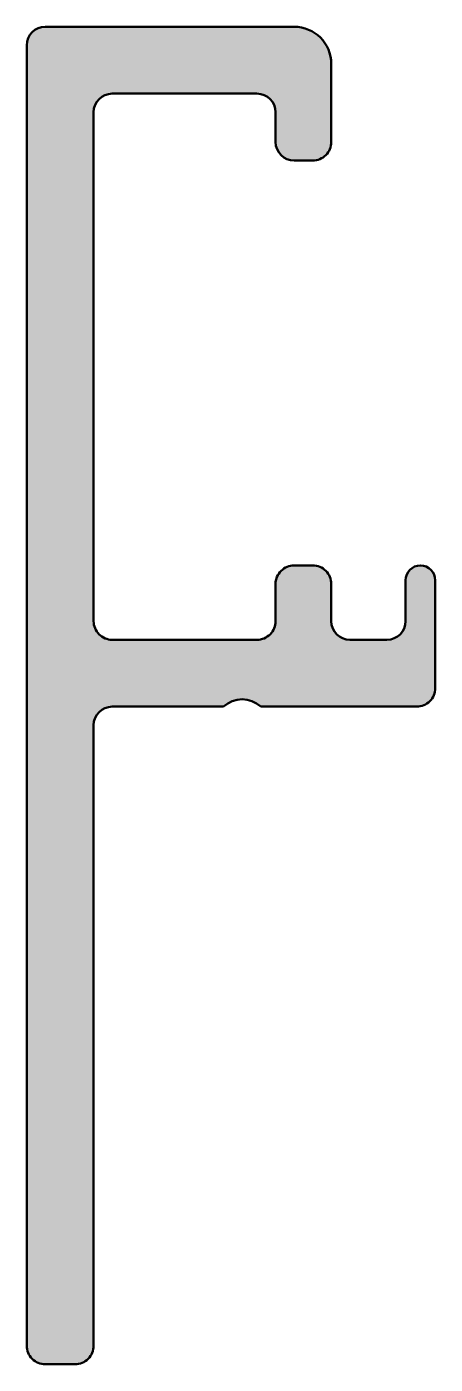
# Model space of a CAD drawing. Extents: x 0 to 11, y -36 to 0.
import ezdxf

# ---------------------------------------------------------------- set-up
doc = ezdxf.new("R2010")
doc.units = 0
doc.layers.add('0S-Alu contour', color=7, linetype='Continuous', lineweight=50)
doc.layers.add('0S-Alu hatch', color=252, linetype='Continuous', lineweight=25)

# ---------------------------------------------------------------- blocks, each defined once
blk = doc.blocks.new('438690__FCA33F64_33A0_4D3B_8A57_01374426DBA7_')
at = {"layer": '0S-Alu hatch'}
h = blk.add_hatch(color=256, dxfattribs=at)
edge = h.paths.add_edge_path()
edge.add_line((0, -0.5), (-1e-15, -35.5))
edge.add_arc((0.499999999999999, -35.5), 0.5, 180, 270.0000000000002)
edge.add_line((0.5000000000000006, -36), (1.299999999999986, -36))
edge.add_arc((1.299999999999986, -35.5), 0.4999999999999929, 269.9999999999999, 360)
edge.add_line((1.799999999999979, -35.5), (1.800000000000011, -18.8))
edge.add_ellipse((2.300000000000008, -18.8), major_axis=(-0.4999999999999974, 0), ratio=1, start_angle=270.00000000000006, end_angle=360, ccw=False)
edge.add_line((2.300000000000008, -18.3), (5.3, -18.3))
edge.add_ellipse((5.799999999999998, -18.82500000000001), major_axis=(-0.7250000000000055, 0), ratio=1, start_angle=226.3971810272966, end_angle=313.602818972703, ccw=False)
edge.add_line((6.3, -18.30000000000001), (10.5, -18.30000000000001))
edge.add_arc((10.5, -17.80000000000001), 0.4999999999999965, 269.9999999999998, 360)
edge.add_line((11, -17.80000000000002), (11.00000000000003, -14.90000000000001))
edge.add_arc((10.60000000000003, -14.90000000000001), 0.3999999999999986, 0, 180)
edge.add_line((10.20000000000003, -14.9), (10.20000000000002, -16.00000000000002))
edge.add_ellipse((9.700000000000017, -16), major_axis=(-0.5000000000000018, 0), ratio=1, start_angle=90.00000000000023, end_angle=180, ccw=False)
edge.add_line((9.700000000000019, -16.50000000000001), (8.700000000000003, -16.50000000000001))
edge.add_ellipse((8.700000000000005, -16), major_axis=(-0.5000000000000036, 0), ratio=1, start_angle=0, end_angle=89.99999999999977, ccw=False)
edge.add_line((8.200000000000003, -16), (8.200000000000005, -15.00000000000001))
edge.add_arc((7.699999999999999, -15.00000000000001), 0.5000000000000054, 0, 90.0000000000004)
edge.add_line((7.699999999999995, -14.50000000000001), (7.200000000000006, -14.50000000000001))
edge.add_arc((7.200000000000005, -15.00000000000001), 0.5000000000000018, 89.99999999999991, 180)
edge.add_line((6.700000000000003, -15.00000000000001), (6.700000000000002, -16))
edge.add_ellipse((6.200000000000004, -16), major_axis=(-0.4999999999999983, 0), ratio=1, start_angle=89.99999999999932, end_angle=180, ccw=False)
edge.add_line((6.199999999999998, -16.5), (2.300000000000013, -16.5))
edge.add_ellipse((2.300000000000007, -16), major_axis=(-0.4999999999999965, 0), ratio=1, start_angle=0, end_angle=90.00000000000063, ccw=False)
edge.add_line((1.800000000000011, -16), (1.799999999999996, -2.299999999999997))
edge.add_ellipse((2.299999999999997, -2.299999999999997), major_axis=(-0.5000000000000006, 0), ratio=1, start_angle=270.00000000000006, end_angle=360, ccw=False)
edge.add_line((2.299999999999996, -1.799999999999997), (6.200000000000001, -1.800000000000011))
edge.add_ellipse((6.200000000000001, -2.300000000000012), major_axis=(-0.5000000000000009, 0), ratio=1, start_angle=180, end_angle=270, ccw=False)
edge.add_line((6.700000000000002, -2.300000000000011), (6.700000000000002, -3.100000000000001))
edge.add_arc((7.200000000000002, -3.100000000000001), 0.5, 180, 270)
edge.add_line((7.200000000000002, -3.600000000000001), (7.700000000000003, -3.600000000000001))
edge.add_arc((7.700000000000006, -3.100000000000002), 0.4999999999999983, 269.9999999999997, 360)
edge.add_line((8.200000000000005, -3.100000000000005), (8.200000000000017, -0.9999999999999925))
edge.add_arc((7.200000000000017, -0.9999999999999927), 1, 0, 89.99999999999994)
edge.add_line((7.200000000000017, 7.3e-15), (0.5, 0))
edge.add_arc((0.5, -0.5), 0.5, 90, 180)
at = {"layer": '0S-Alu contour', "color": 7}
for points in [[(7.200000000000017, 7.3e-15), (0.5, 0)], [(0, -0.5), (-1e-15, -35.5)], [(8.200000000000005, -3.100000000000005), (8.200000000000017, -0.9999999999999923)], [(2.299999999999996, -1.799999999999997), (6.200000000000001, -1.800000000000011)], [(1.800000000000011, -16), (1.799999999999996, -2.299999999999997)], [(6.700000000000002, -2.300000000000011), (6.700000000000002, -3.100000000000001)], [(7.200000000000002, -3.600000000000001), (7.700000000000003, -3.600000000000001)], [(7.699999999999995, -14.50000000000001), (7.200000000000006, -14.50000000000001)], [(6.700000000000003, -15.00000000000001), (6.700000000000002, -16)], [(8.200000000000003, -16), (8.200000000000005, -15.00000000000001)], [(10.20000000000003, -14.9), (10.20000000000002, -16.00000000000002)], [(11, -17.80000000000002), (11.00000000000003, -14.90000000000001)], [(6.199999999999998, -16.5), (2.300000000000013, -16.5)], [(9.700000000000019, -16.50000000000001), (8.700000000000003, -16.50000000000001)], [(2.300000000000008, -18.3), (5.3, -18.3)], [(6.3, -18.30000000000001), (10.5, -18.30000000000001)], [(1.799999999999979, -35.5), (1.800000000000011, -18.8)], [(0.5000000000000006, -36), (1.299999999999986, -36)]]:
    blk.add_lwpolyline(points, dxfattribs=at)
for centre, radius, start, end in [((0.5, -0.5), 0.5, 90, 180), ((7.200000000000017, -0.9999999999999927), 1, 0, 89.99999999999994), ((7.200000000000002, -3.100000000000001), 0.5, 180, 270), ((7.700000000000006, -3.100000000000002), 0.4999999999999983, 269.9999999999997, 0), ((7.200000000000005, -15.00000000000001), 0.5000000000000018, 89.99999999999991, 180), ((7.699999999999999, -15.00000000000001), 0.5000000000000054, 0, 90.0000000000004), ((10.60000000000003, -14.90000000000001), 0.3999999999999986, 0, 180), ((10.5, -17.80000000000001), 0.4999999999999965, 269.9999999999998, 0), ((0.499999999999999, -35.5), 0.5, 180, 270.0000000000002), ((1.299999999999986, -35.5), 0.4999999999999929, 269.9999999999999, 0)]:
    blk.add_arc(centre, radius, start, end, dxfattribs=at)
at = {"layer": '0S-Alu contour', "color": 7, "extrusion": (0, 0, -1)}
for centre, radius, start, end in [((-2.299999999999997, -2.299999999999997), 0.5000000000000006, 0, 89.99999999999994), ((-6.200000000000001, -2.300000000000012), 0.5000000000000009, 90, 180), ((-2.300000000000007, -16), 0.4999999999999965, 269.9999999999994, 0), ((-6.200000000000004, -16), 0.4999999999999983, 180, 270.0000000000007), ((-8.700000000000005, -16), 0.5000000000000036, 270.0000000000002, 0), ((-9.700000000000017, -16), 0.5000000000000018, 180, 269.9999999999998), ((-2.300000000000008, -18.8), 0.4999999999999974, 0, 89.99999999999994), ((-5.799999999999998, -18.82500000000001), 0.7250000000000055, 46.39718102729698, 133.6028189727034)]:
    blk.add_arc(centre, radius, start, end, dxfattribs=at)
blk = doc.blocks.new('438690__F1F5B152_C6E7_44C7_BBF7_2813791652A4_')
at = {"layer": '0S-Alu contour', "color": 7}
blk.add_blockref('438690__FCA33F64_33A0_4D3B_8A57_01374426DBA7_', (0, 0), dxfattribs=at)

msp = doc.modelspace()

# ---------------------------------------------------------------- block references
at = {"layer": '0S-Alu contour', "color": 7}
msp.add_blockref('438690__F1F5B152_C6E7_44C7_BBF7_2813791652A4_', (0, 0), dxfattribs=at)

doc.saveas('drawing.dxf')
